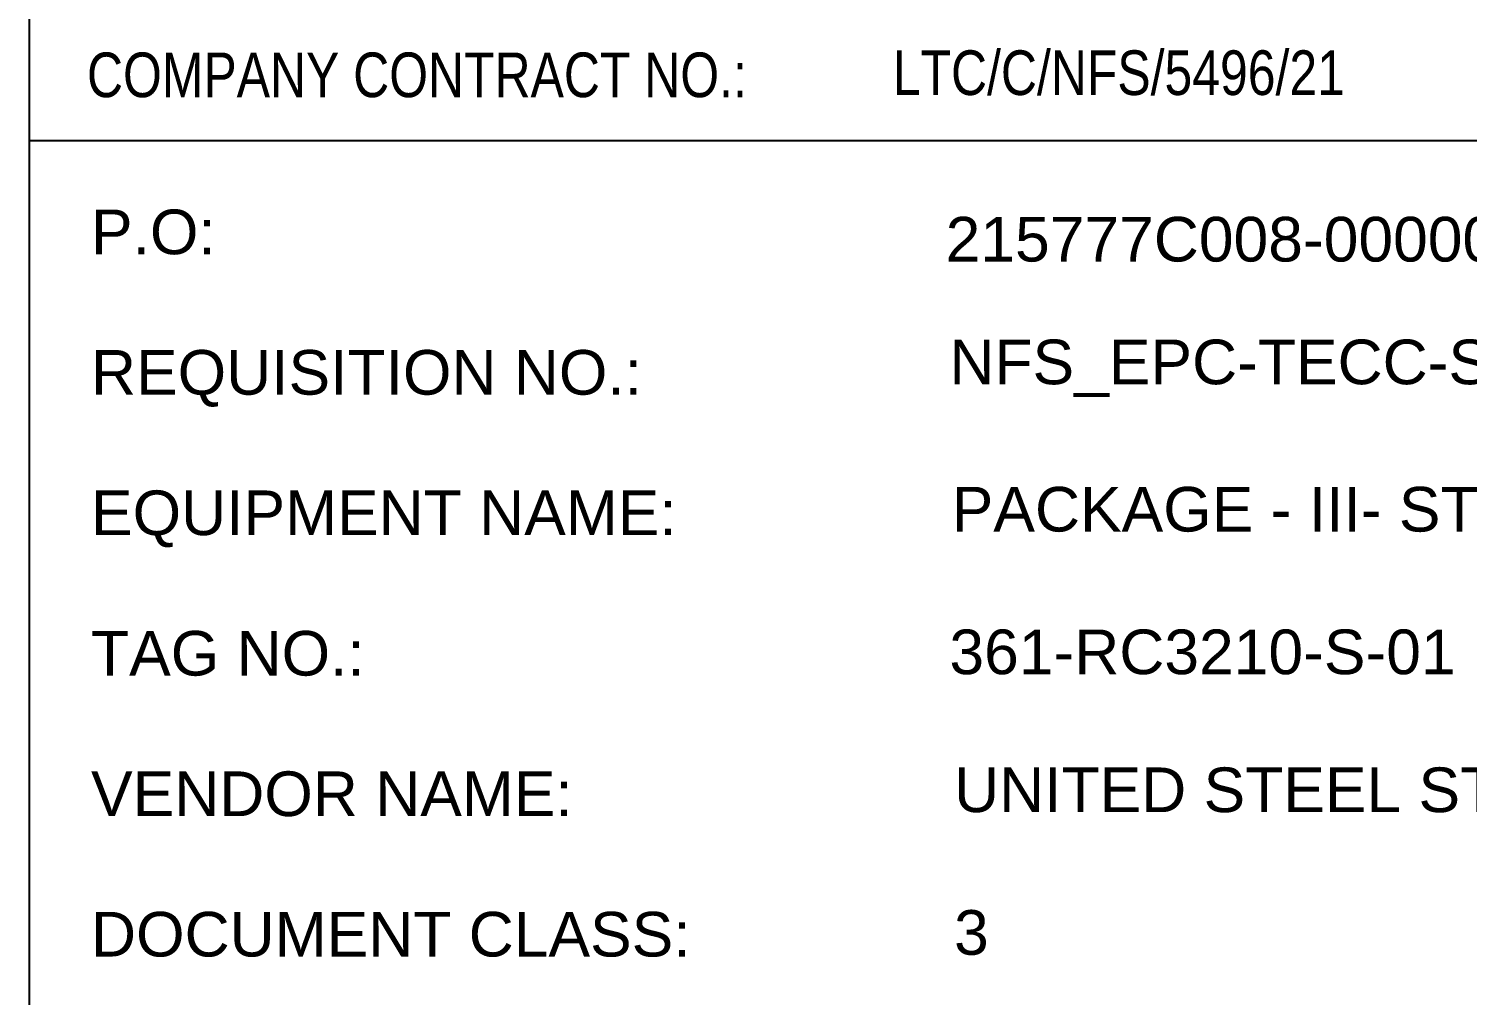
# Model space of a CAD drawing. Header units: millimetres. Extents: x -541 to 54, y -143 to 278.
# Drawn here: x -40.22 to 2.85, y -86.64 to -57.71 of the extents above; entities that cross this region are included whole.
import ezdxf

# ---------------------------------------------------------------- set-up
doc = ezdxf.new("R2010")
doc.units = ezdxf.units.MM
doc.styles.add('Arial', font='ARIAL.TTF', dxfattribs={"height": 0.2})

# ---------------------------------------------------------------- blocks, each defined once
blk = doc.blocks.new('Unknown-234527772-4032')
at = {"color": 7, "linetype": 'Continuous'}
for p, q in [((-40.193, -128.027), (-40.193, 62.185)), ((-40.219, -61.053), (38.989, -61.053))]:
    blk.add_line(p, q, dxfattribs=at)
at = {"color": 7, "linetype": 'Continuous', "style": 'Arial', "width": 0.8}
for s, p in [('COMPANY CONTRACT NO.:', (-38.475, -59.757)), ('LTC/C/NFS/5496/21', (-14.348, -59.693))]:
    blk.add_text(s, height=1.33711, dxfattribs=at).set_placement(p)
at = {"color": 7, "linetype": 'Continuous', "style": 'Arial'}
for s, height, p in [('P.O:', 1.3371, (-38.355, -64.459)), ('REQUISITION NO.:', 1.33711, (-38.355, -68.664)), ('EQUIPMENT NAME:', 1.33711, (-38.355, -72.869)), ('TAG NO.:', 1.3371, (-38.355, -77.074)), ('VENDOR NAME:', 1.33711, (-38.355, -81.28)), ('DOCUMENT CLASS:', 1.33711, (-38.355, -85.485))]:
    blk.add_text(s, height=height, dxfattribs=at).set_placement(p)
at = {"color": 6, "linetype": 'Continuous', "style": 'Arial'}
for s, height, p in [('215777C008-00000-PO-1800-20301-NFS520', 1.33711, (-12.765, -64.678)), ('NFS_EPC-TECC-ST-REQ-20301', 1.33711, (-12.653, -68.352)), ('PACKAGE - III- STEELSTRUCTURES (Offsite Area)', 1.33711, (-12.583, -72.762)), ('361-RC3210-S-01', 1.33711, (-12.653, -77.032)), ('UNITED STEEL STRUCTURES LTD.', 1.33711, (-12.513, -81.162)), ('3', 1.337, (-12.513, -85.432))]:
    blk.add_text(s, height=height, dxfattribs=at).set_placement(p)

msp = doc.modelspace()

# ---------------------------------------------------------------- block references
msp.add_blockref('Unknown-234527772-4032', (0, 0))

doc.saveas('drawing.dxf')
